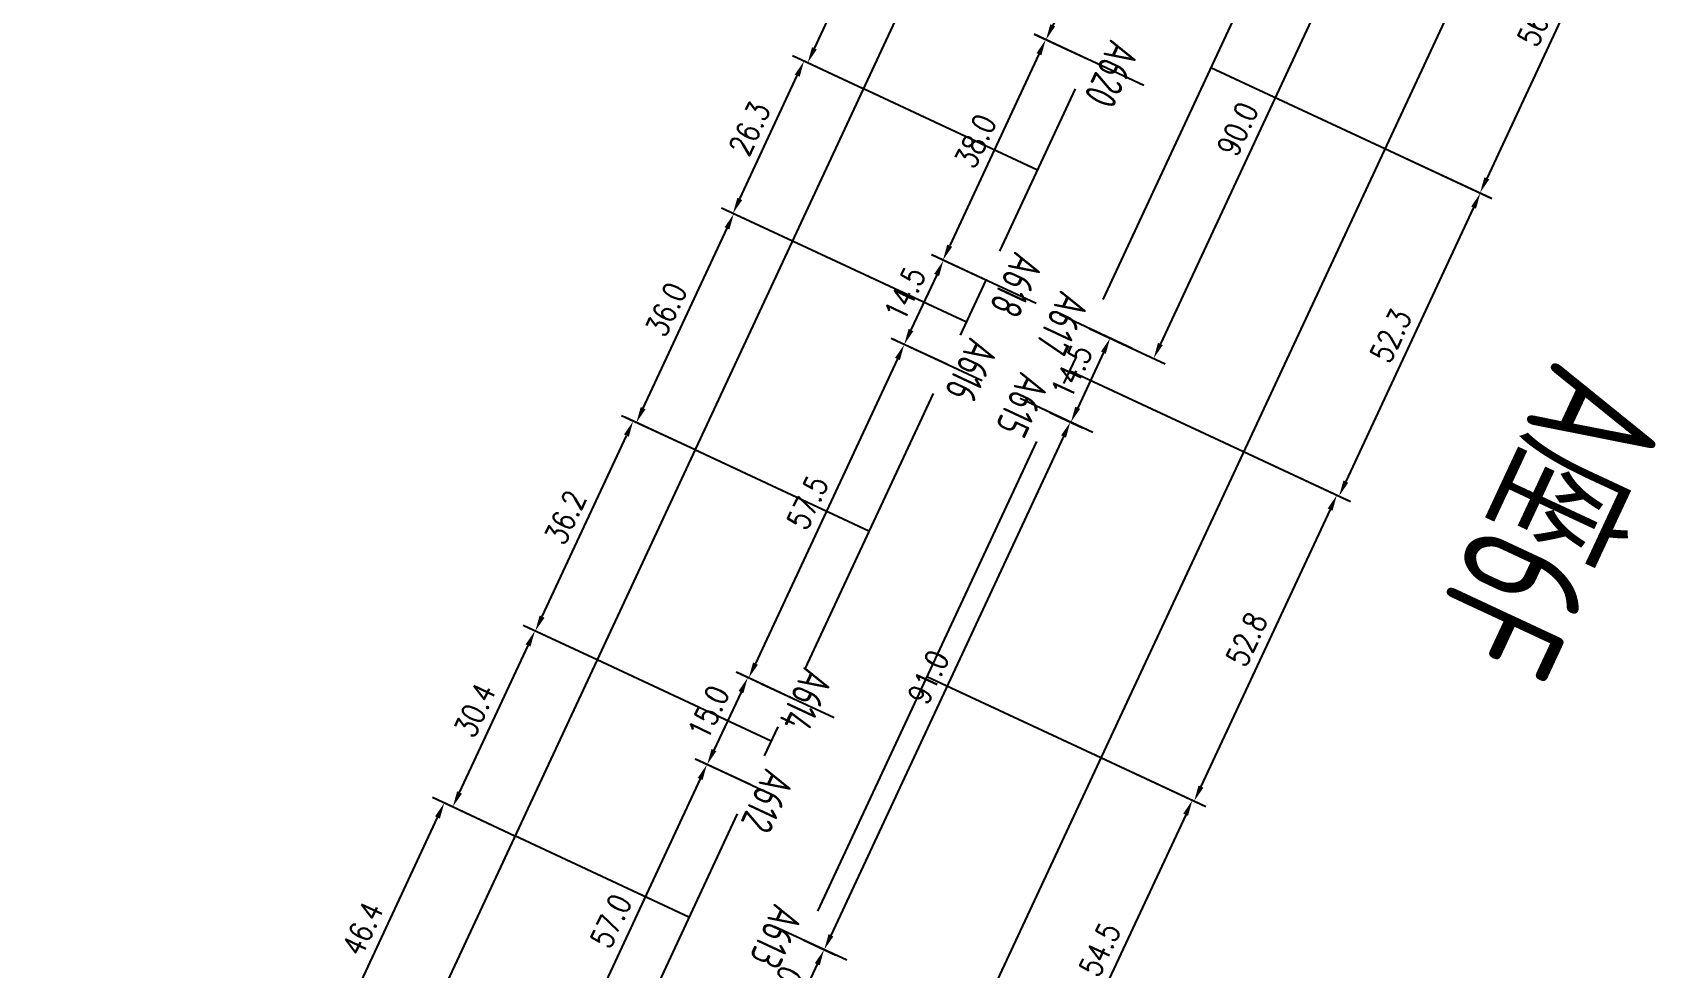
# Model space of a CAD drawing. Header units: millimetres. Extents: x -1254 to 4822, y -4397 to 16.
# Drawn here: x 1094.6 to 1348.3, y -959.2 to -813 of the extents above; entities that cross this region are included whole.
import ezdxf

# ---------------------------------------------------------------- set-up
doc = ezdxf.new("R2010")
doc.units = ezdxf.units.MM
doc.header["$LTSCALE"] = 10
doc.linetypes.add('CENTER', pattern=[2, 1.25, -0.25, 0.25, -0.25])
for name, color, linetype in [('1轮廓实线层', 7, 'Continuous'), ('2细线层', 6, 'Continuous'), ('3中心线层', 1, 'CENTER'), ('6文字层', 5, 'Continuous')]:
    doc.layers.add(name, color=color, linetype=linetype)
doc.styles.add('PC_TEXTSTYLE', font='gbenor.shx', dxfattribs={"width": 0.8, "bigfont": 'hzfs.shx'})
doc.styles.add('TH_GBDIM', font='romans.shx', dxfattribs={"width": 0.8, "bigfont": 'gbcbig.shx'})
doc.dimstyles.new('单位为厘米', dxfattribs={"dimtxt": 3.5, "dimasz": 2.5, "dimexe": 2, "dimexo": 0, "dimgap": 1.5, "dimtad": 1, "dimdec": 1, "dimzin": 0, "dimdsep": 46, "dimtxsty": 'TH_GBDIM', "dimcen": 2.5, "dimclrd": 1, "dimclre": 1, "dimclrt": 5, "dimadec": 0, "dimazin": 0, "dimtfac": 0.714286, "dimtdec": 1, "dimtmove": 0, "dimatfit": 3, "dimfxl": 1, "dimtzin": 0, "dimlwd": -1, "dimlwe": -1, "dimarcsym": 0})

# ---------------------------------------------------------------- blocks, each defined once
blk = doc.blocks.new('*D326')
at = {"layer": '1轮廓实线层', "color": 1, "transparency": 16777216}
for p, q in [((1276.52, -780.99), (1268.02, -777.03)), ((1268.78, -780.14), (1253.98, -811.86)), ((1259.61, -817.24), (1251.11, -813.28))]:
    blk.add_line(p, q, dxfattribs=at)
for points in [[(1268.4, -779.96), (1269.15, -780.31), (1269.83, -777.87)], [(1253.61, -811.68), (1254.36, -812.04), (1252.93, -814.13)]]:
    blk.add_solid(points, dxfattribs=at)
at = {"layer": 'Defpoints', "color": 0, "transparency": 16777216}
for p in [(1276.52, -780.99), (1252.93, -814.13), (1259.61, -817.24)]:
    blk.add_point(p, dxfattribs=at)
at = {"layer": '1轮廓实线层', "color": 5, "transparency": 16777216, "insert": (1258.43, -794.63), "char_height": 3.5, "attachment_point": 5, "rotation": 65, "style": 'TH_GBDIM'}
blk.add_mtext('40.0', dxfattribs=at)
blk = doc.blocks.new('*D327')
at = {"layer": '1轮廓实线层', "color": 1, "transparency": 16777216}
for p, q in [((1259.61, -817.24), (1251.08, -813.26)), ((1251.83, -816.37), (1237.89, -846.28)), ((1243.55, -851.68), (1235.02, -847.7))]:
    blk.add_line(p, q, dxfattribs=at)
for points in [[(1251.46, -816.2), (1252.21, -816.55), (1252.89, -814.11)], [(1237.51, -846.11), (1238.27, -846.46), (1236.83, -848.55)]]:
    blk.add_solid(points, dxfattribs=at)
at = {"layer": 'Defpoints', "color": 0, "transparency": 16777216}
for p in [(1259.61, -817.24), (1236.83, -848.55), (1243.55, -851.68)]:
    blk.add_point(p, dxfattribs=at)
at = {"layer": '1轮廓实线层', "color": 5, "transparency": 16777216, "insert": (1241.92, -829.95), "char_height": 3.5, "attachment_point": 5, "rotation": 65, "style": 'TH_GBDIM'}
blk.add_mtext('38.0', dxfattribs=at)
blk = doc.blocks.new('*D328')
at = {"layer": '1轮廓实线层', "color": 1, "transparency": 16777216}
for p, q in [((1243.55, -851.68), (1235.1, -847.74)), ((1235.86, -850.85), (1231.84, -859.46)), ((1237.43, -864.82), (1228.97, -860.88))]:
    blk.add_line(p, q, dxfattribs=at)
for points in [[(1235.48, -850.68), (1236.23, -851.03), (1236.91, -848.59)], [(1231.46, -859.29), (1232.22, -859.64), (1230.78, -861.73)]]:
    blk.add_solid(points, dxfattribs=at)
at = {"layer": 'Defpoints', "color": 0, "transparency": 16777216}
for p in [(1243.55, -851.68), (1230.78, -861.73), (1237.43, -864.82)]:
    blk.add_point(p, dxfattribs=at)
at = {"layer": '1轮廓实线层', "color": 5, "transparency": 16777216, "insert": (1230.9, -853.78), "char_height": 3.5, "attachment_point": 5, "rotation": 65, "style": 'TH_GBDIM'}
blk.add_mtext('14.5', dxfattribs=at)
blk = doc.blocks.new('*D329')
at = {"layer": '1轮廓实线层', "color": 1, "transparency": 16777216}
for p, q in [((1237.43, -864.82), (1228.97, -860.88)), ((1229.73, -863.99), (1207.54, -911.57)), ((1213.13, -916.94), (1204.67, -912.99))]:
    blk.add_line(p, q, dxfattribs=at)
for points in [[(1229.35, -863.82), (1230.1, -864.17), (1230.78, -861.73)], [(1207.16, -911.4), (1207.92, -911.75), (1206.48, -913.84)]]:
    blk.add_solid(points, dxfattribs=at)
at = {"layer": 'Defpoints', "color": 0, "transparency": 16777216}
for p in [(1237.43, -864.82), (1206.48, -913.84), (1213.13, -916.94)]:
    blk.add_point(p, dxfattribs=at)
at = {"layer": '1轮廓实线层', "color": 5, "transparency": 16777216, "insert": (1215.69, -886.41), "char_height": 3.5, "attachment_point": 5, "rotation": 65, "style": 'TH_GBDIM'}
blk.add_mtext('57.5', dxfattribs=at)
blk = doc.blocks.new('*D330')
at = {"layer": '1轮廓实线层', "color": 1, "transparency": 16777216}
for p, q in [((1213.13, -916.94), (1204.52, -912.92)), ((1205.28, -916.04), (1201.05, -925.1)), ((1206.79, -930.53), (1198.18, -926.52))]:
    blk.add_line(p, q, dxfattribs=at)
for points in [[(1204.9, -915.86), (1205.65, -916.21), (1206.33, -913.77)], [(1200.67, -924.92), (1201.43, -925.27), (1199.99, -927.36)]]:
    blk.add_solid(points, dxfattribs=at)
at = {"layer": 'Defpoints', "color": 0, "transparency": 16777216}
for p in [(1213.13, -916.94), (1199.99, -927.36), (1206.79, -930.53)]:
    blk.add_point(p, dxfattribs=at)
at = {"layer": '1轮廓实线层', "color": 5, "transparency": 16777216, "insert": (1200.22, -919.19), "char_height": 3.5, "attachment_point": 5, "rotation": 65, "style": 'TH_GBDIM'}
blk.add_mtext('15.0', dxfattribs=at)
blk = doc.blocks.new('*D331')
at = {"layer": '1轮廓实线层', "color": 1, "transparency": 16777216}
for p, q in [((1206.79, -930.53), (1198.14, -926.5)), ((1198.9, -929.61), (1176.92, -976.74)), ((1182.7, -982.19), (1174.05, -978.16))]:
    blk.add_line(p, q, dxfattribs=at)
for points in [[(1198.52, -929.44), (1199.27, -929.79), (1199.95, -927.35)], [(1176.54, -976.56), (1177.3, -976.92), (1175.86, -979.01)]]:
    blk.add_solid(points, dxfattribs=at)
at = {"layer": 'Defpoints', "color": 0, "transparency": 16777216}
for p in [(1206.79, -930.53), (1175.86, -979.01), (1182.7, -982.19)]:
    blk.add_point(p, dxfattribs=at)
at = {"layer": '1轮廓实线层', "color": 5, "transparency": 16777216, "insert": (1184.96, -951.8), "char_height": 3.5, "attachment_point": 5, "rotation": 65, "style": 'TH_GBDIM'}
blk.add_mtext('57.0', dxfattribs=at)
blk = doc.blocks.new('*D335')
at = {"layer": '1轮廓实线层', "color": 1, "transparency": 16777216}
for p, q in [((1297.72, -777.64), (1309.6, -783.18)), ((1306.73, -784.6), (1270.81, -861.63)), ((1259.69, -859.21), (1271.57, -864.75))]:
    blk.add_line(p, q, dxfattribs=at)
for points in [[(1306.36, -784.42), (1307.11, -784.77), (1307.79, -782.33)], [(1270.43, -861.46), (1271.19, -861.81), (1269.76, -863.9)]]:
    blk.add_solid(points, dxfattribs=at)
at = {"layer": 'Defpoints', "color": 0, "transparency": 16777216}
for p in [(1297.72, -777.64), (1259.69, -859.21), (1269.76, -863.9)]:
    blk.add_point(p, dxfattribs=at)
at = {"layer": '1轮廓实线层', "color": 5, "transparency": 16777216, "insert": (1282.89, -828.05), "char_height": 3.5, "attachment_point": 5, "rotation": 65, "style": 'TH_GBDIM'}
blk.add_mtext('90.0', dxfattribs=at)
blk = doc.blocks.new('*D337')
at = {"layer": '1轮廓实线层', "color": 1, "transparency": 16777216}
for p, q in [((1259.69, -859.21), (1264.77, -861.58)), ((1261.9, -863), (1257.89, -871.61)), ((1253.56, -872.35), (1258.65, -874.72))]:
    blk.add_line(p, q, dxfattribs=at)
for points in [[(1261.53, -862.82), (1262.28, -863.17), (1262.96, -860.73)], [(1257.51, -871.43), (1258.27, -871.78), (1256.83, -873.87)]]:
    blk.add_solid(points, dxfattribs=at)
at = {"layer": 'Defpoints', "color": 0, "transparency": 16777216}
for p in [(1259.69, -859.21), (1253.56, -872.35), (1256.83, -873.87)]:
    blk.add_point(p, dxfattribs=at)
at = {"layer": '1轮廓实线层', "color": 5, "transparency": 16777216, "insert": (1256.95, -865.93), "char_height": 3.5, "attachment_point": 5, "rotation": 65, "style": 'TH_GBDIM'}
blk.add_mtext('14.5', dxfattribs=at)
blk = doc.blocks.new('*D338')
at = {"layer": '1轮廓实线层', "color": 1, "transparency": 16777216}
for p, q in [((1253.56, -872.35), (1258.55, -874.67)), ((1255.68, -876.09), (1219.33, -954.04)), ((1215.1, -954.82), (1220.09, -957.15))]:
    blk.add_line(p, q, dxfattribs=at)
for points in [[(1255.3, -875.92), (1256.06, -876.27), (1256.74, -873.83)], [(1218.96, -953.86), (1219.71, -954.21), (1218.28, -956.3)]]:
    blk.add_solid(points, dxfattribs=at)
at = {"layer": 'Defpoints', "color": 0, "transparency": 16777216}
for p in [(1253.56, -872.35), (1215.1, -954.82), (1218.28, -956.3)]:
    blk.add_point(p, dxfattribs=at)
at = {"layer": '1轮廓实线层', "color": 5, "transparency": 16777216, "insert": (1234.56, -913.69), "char_height": 3.5, "attachment_point": 5, "rotation": 65, "style": 'TH_GBDIM'}
blk.add_mtext('91.0', dxfattribs=at)
blk = doc.blocks.new('*D339')
at = {"layer": '1轮廓实线层', "color": 1, "transparency": 16777216}
for p, q in [((1215.1, -954.82), (1220.07, -957.14)), ((1217.2, -958.56), (1211.7, -970.34)), ((1207.49, -971.13), (1212.46, -973.45))]:
    blk.add_line(p, q, dxfattribs=at)
for points in [[(1216.82, -958.38), (1217.58, -958.73), (1218.25, -956.29)], [(1211.33, -970.16), (1212.08, -970.52), (1210.65, -972.61)]]:
    blk.add_solid(points, dxfattribs=at)
at = {"layer": 'Defpoints', "color": 0, "transparency": 16777216}
for p in [(1215.1, -954.82), (1207.49, -971.13), (1210.65, -972.61)]:
    blk.add_point(p, dxfattribs=at)
at = {"layer": '1轮廓实线层', "color": 5, "transparency": 16777216, "insert": (1211.5, -963.07), "char_height": 3.5, "attachment_point": 5, "rotation": 65, "style": 'TH_GBDIM'}
blk.add_mtext('18.0', dxfattribs=at)
blk = doc.blocks.new('*D556')
at = {"color": 1, "transparency": 16777216}
for p, q in [((1169.96, -938.52), (1157.09, -932.52)), ((1140.35, -973.15), (1157.85, -935.63)), ((1150.35, -980.57), (1137.48, -974.57))]:
    blk.add_line(p, q, dxfattribs=at)
for points in [[(1157.47, -935.45), (1158.23, -935.8), (1158.91, -933.36)], [(1139.98, -972.97), (1140.73, -973.33), (1139.3, -975.41)]]:
    blk.add_solid(points, dxfattribs=at)
at = {"layer": 'Defpoints', "color": 0, "transparency": 16777216}
for p in [(1158.91, -933.36), (1169.96, -938.52), (1150.35, -980.57)]:
    blk.add_point(p, dxfattribs=at)
at = {"color": 5, "transparency": 16777216, "insert": (1146.16, -953.01), "char_height": 3.5, "attachment_point": 5, "rotation": 65, "style": 'TH_GBDIM'}
blk.add_mtext('46.4', dxfattribs=at)
blk = doc.blocks.new('*D557')
at = {"color": 1, "transparency": 16777216}
for p, q in [((1182.79, -911.01), (1171.25, -905.63)), ((1161.3, -931.72), (1172.01, -908.74)), ((1169.96, -938.52), (1158.43, -933.14))]:
    blk.add_line(p, q, dxfattribs=at)
for points in [[(1171.63, -908.57), (1172.39, -908.92), (1173.07, -906.48)], [(1160.92, -931.54), (1161.67, -931.89), (1160.24, -933.98)]]:
    blk.add_solid(points, dxfattribs=at)
at = {"layer": 'Defpoints', "color": 0, "transparency": 16777216}
for p in [(1173.07, -906.48), (1182.79, -911.01), (1169.96, -938.52)]:
    blk.add_point(p, dxfattribs=at)
at = {"color": 5, "transparency": 16777216, "insert": (1163.71, -918.86), "char_height": 3.5, "attachment_point": 5, "rotation": 65, "style": 'TH_GBDIM'}
blk.add_mtext('30.4', dxfattribs=at)
blk = doc.blocks.new('*D558')
at = {"color": 1, "transparency": 16777216}
for p, q in [((1198.09, -878.2), (1186.62, -872.86)), ((1174.19, -904.24), (1187.38, -875.97)), ((1182.79, -911.01), (1171.32, -905.66))]:
    blk.add_line(p, q, dxfattribs=at)
for points in [[(1187, -875.79), (1187.75, -876.14), (1188.43, -873.7)], [(1173.81, -904.07), (1174.57, -904.42), (1173.13, -906.51)]]:
    blk.add_solid(points, dxfattribs=at)
at = {"layer": 'Defpoints', "color": 0, "transparency": 16777216}
for p in [(1188.43, -873.7), (1198.09, -878.2), (1182.79, -911.01)]:
    blk.add_point(p, dxfattribs=at)
at = {"color": 5, "transparency": 16777216, "insert": (1177.84, -888.73), "char_height": 3.5, "attachment_point": 5, "rotation": 65, "style": 'TH_GBDIM'}
blk.add_mtext('36.2', dxfattribs=at)
blk = doc.blocks.new('*D559')
at = {"color": 1, "transparency": 16777216}
for p, q in [((1213.3, -845.57), (1202.34, -840.46)), ((1189.99, -871.67), (1203.09, -843.57)), ((1198.09, -878.2), (1187.12, -873.09))]:
    blk.add_line(p, q, dxfattribs=at)
for points in [[(1202.71, -843.4), (1203.47, -843.75), (1204.15, -841.31)], [(1189.61, -871.49), (1190.37, -871.84), (1188.93, -873.93)]]:
    blk.add_solid(points, dxfattribs=at)
at = {"layer": 'Defpoints', "color": 0, "transparency": 16777216}
for p in [(1204.15, -841.31), (1213.3, -845.57), (1198.09, -878.2)]:
    blk.add_point(p, dxfattribs=at)
at = {"color": 5, "transparency": 16777216, "insert": (1193.6, -856.25), "char_height": 3.5, "attachment_point": 5, "rotation": 65, "style": 'TH_GBDIM'}
blk.add_mtext('36.0', dxfattribs=at)
blk = doc.blocks.new('*D560')
at = {"color": 1, "transparency": 16777216}
for p, q in [((1224.39, -821.78), (1213.3, -816.61)), ((1205.08, -838.98), (1214.06, -819.72)), ((1213.3, -845.57), (1202.21, -840.4))]:
    blk.add_line(p, q, dxfattribs=at)
for points in [[(1213.68, -819.55), (1214.44, -819.9), (1215.12, -817.46)], [(1204.7, -838.81), (1205.46, -839.16), (1204.02, -841.25)]]:
    blk.add_solid(points, dxfattribs=at)
at = {"layer": 'Defpoints', "color": 0, "transparency": 16777216}
for p in [(1215.12, -817.46), (1224.39, -821.78), (1213.3, -845.57)]:
    blk.add_point(p, dxfattribs=at)
at = {"color": 5, "transparency": 16777216, "insert": (1206.62, -827.98), "char_height": 3.5, "attachment_point": 5, "rotation": 65, "style": 'TH_GBDIM'}
blk.add_mtext('26.3', dxfattribs=at)
blk = doc.blocks.new('*D561')
at = {"color": 1, "transparency": 16777216}
for p, q in [((1249.33, -768.31), (1238.81, -763.41)), ((1216.75, -815.46), (1239.57, -766.52)), ((1224.39, -821.78), (1213.88, -816.88))]:
    blk.add_line(p, q, dxfattribs=at)
for points in [[(1239.19, -766.34), (1239.94, -766.69), (1240.62, -764.25)], [(1216.37, -815.28), (1217.12, -815.63), (1215.69, -817.72)]]:
    blk.add_solid(points, dxfattribs=at)
at = {"layer": 'Defpoints', "color": 0, "transparency": 16777216}
for p in [(1240.62, -764.25), (1249.33, -768.31), (1224.39, -821.78)]:
    blk.add_point(p, dxfattribs=at)
at = {"color": 5, "transparency": 16777216, "insert": (1225.21, -789.62), "char_height": 3.5, "attachment_point": 5, "rotation": 65, "style": 'TH_GBDIM'}
blk.add_mtext('59.0', dxfattribs=at)
blk = doc.blocks.new('*D576')
at = {"color": 1, "transparency": 16777216}
for p, q in [((1329.9, -779.62), (1346.57, -787.4)), ((1343.71, -788.82), (1321.81, -835.77)), ((1305.89, -831.1), (1322.57, -838.88))]:
    blk.add_line(p, q, dxfattribs=at)
for points in [[(1343.33, -788.64), (1344.08, -788.99), (1344.76, -786.55)], [(1321.44, -835.59), (1322.19, -835.94), (1320.76, -838.03)]]:
    blk.add_solid(points, dxfattribs=at)
at = {"layer": 'Defpoints', "color": 0, "transparency": 16777216}
for p in [(1329.9, -779.62), (1305.89, -831.1), (1320.76, -838.03)]:
    blk.add_point(p, dxfattribs=at)
at = {"color": 5, "transparency": 16777216, "insert": (1329.81, -810.92), "char_height": 3.5, "attachment_point": 5, "rotation": 65, "style": 'TH_GBDIM'}
blk.add_mtext('56.8', dxfattribs=at)
blk = doc.blocks.new('*D577')
at = {"color": 1, "transparency": 16777216}
for p, q in [((1305.89, -831.1), (1322.62, -838.9)), ((1319.75, -840.32), (1299.79, -883.14)), ((1283.81, -878.45), (1300.54, -886.26))]:
    blk.add_line(p, q, dxfattribs=at)
for points in [[(1319.38, -840.15), (1320.13, -840.5), (1320.81, -838.06)], [(1299.41, -882.97), (1300.16, -883.32), (1298.73, -885.41)]]:
    blk.add_solid(points, dxfattribs=at)
at = {"layer": 'Defpoints', "color": 0, "transparency": 16777216}
for p in [(1305.89, -831.1), (1283.81, -878.45), (1298.73, -885.41)]:
    blk.add_point(p, dxfattribs=at)
at = {"color": 5, "transparency": 16777216, "insert": (1306.82, -860.36), "char_height": 3.5, "attachment_point": 5, "rotation": 65, "style": 'TH_GBDIM'}
blk.add_mtext('52.3', dxfattribs=at)
blk = doc.blocks.new('*D578')
at = {"color": 1, "transparency": 16777216}
for p, q in [((1283.81, -878.45), (1300.2, -886.1)), ((1297.33, -887.52), (1277.15, -930.79)), ((1261.52, -926.26), (1277.91, -933.9))]:
    blk.add_line(p, q, dxfattribs=at)
for points in [[(1296.95, -887.34), (1297.71, -887.69), (1298.39, -885.25)], [(1276.77, -930.62), (1277.53, -930.97), (1276.09, -933.06)]]:
    blk.add_solid(points, dxfattribs=at)
at = {"layer": 'Defpoints', "color": 0, "transparency": 16777216}
for p in [(1283.81, -878.45), (1261.52, -926.26), (1276.09, -933.06)]:
    blk.add_point(p, dxfattribs=at)
at = {"color": 5, "transparency": 16777216, "insert": (1284.29, -907.78), "char_height": 3.5, "attachment_point": 5, "rotation": 65, "style": 'TH_GBDIM'}
blk.add_mtext('52.8', dxfattribs=at)
blk = doc.blocks.new('*D579')
at = {"color": 1, "transparency": 16777216}
for p, q in [((1261.52, -926.26), (1277.62, -933.77)), ((1274.76, -935.19), (1253.84, -980.06)), ((1238.49, -975.66), (1254.59, -983.17))]:
    blk.add_line(p, q, dxfattribs=at)
for points in [[(1274.38, -935.02), (1275.13, -935.37), (1275.81, -932.93)], [(1253.46, -979.88), (1254.21, -980.23), (1252.78, -982.32)]]:
    blk.add_solid(points, dxfattribs=at)
at = {"layer": 'Defpoints', "color": 0, "transparency": 16777216}
for p in [(1261.52, -926.26), (1238.49, -975.66), (1252.78, -982.32)]:
    blk.add_point(p, dxfattribs=at)
at = {"color": 5, "transparency": 16777216, "insert": (1261.35, -956.25), "char_height": 3.5, "attachment_point": 5, "rotation": 65, "style": 'TH_GBDIM'}
blk.add_mtext('54.5', dxfattribs=at)

msp = doc.modelspace()

# ---------------------------------------------------------------- linework, layer by layer
at = {"layer": '1轮廓实线层'}
for p, q in [((1249.329, -768.312), (1094.566, -1100.202)), ((1329.898, -779.622), (1141.15, -1184.393)), ((1295.609, -782.169), (1261.8, -854.674)), ((1251.584, -834.463), (1224.395, -821.784)), ((1257.501, -821.775), (1245.667, -847.151)), ((1240.49, -858.254), (1213.301, -845.575)), ((1243.554, -851.683), (1239.539, -860.293)), ((1257.573, -863.737), (1255.672, -867.815)), ((1256.622, -865.776), (1283.812, -878.455)), ((1235.313, -869.356), (1215.239, -912.405)), ((1251.445, -876.878), (1217.213, -950.289)), ((1225.276, -890.881), (1198.087, -878.202)), ((1209.978, -923.688), (1182.788, -911.009)), ((1211.013, -921.469), (1208.899, -926)), ((1204.673, -935.063), (1184.81, -977.66)), ((1197.151, -951.195), (1169.961, -938.517))]:
    msp.add_line(p, q, dxfattribs=at)
at = {"layer": '2细线层'}
for p, q in [((1278.704, -818.422), (1305.893, -831.1)), ((1234.329, -913.584), (1261.519, -926.262))]:
    msp.add_line(p, q, dxfattribs=at)
at = {"layer": '3中心线层'}
for p, q in [((1268.202, -821.248), (1251.025, -813.238)), ((1251.402, -855.342), (1235.706, -848.023)), ((1266.38, -862.327), (1252.993, -856.084)), ((1242.963, -867.406), (1228.767, -860.787)), ((1260.252, -875.468), (1246.865, -869.226)), ((1219.819, -920.058), (1206.432, -913.816)), ((1210.31, -932.175), (1200.093, -927.41)), ((1221.794, -957.942), (1208.407, -951.7))]:
    msp.add_line(p, q, dxfattribs=at)

# ---------------------------------------------------------------- texts
at = {"layer": '6文字层', "attachment_point": 1, "rotation": 245, "style": 'PC_TEXTSTYLE'}
for s, width, insert, char_height in [('A620', 17.95718, (1267.597, -815.935), 5), ('A618', 17.95718, (1252.647, -849.083), 5), ('A617', 17.95718, (1259.806, -855.162), 5), ('A616', 17.95718, (1245.6, -862.471), 5), ('A座6F', 114.92417, (1350.731, -871.992), 20), ('A615', 17.95718, (1253.569, -867.865), 5), ('A614', 17.95718, (1219.749, -913.972), 5), ('A612', 17.95718, (1213.695, -929.806), 5), ('A613', 17.95718, (1215.067, -950.956), 5)]:
    msp.add_mtext_dynamic_manual_height_columns(s, width=width, gutter_width=25, heights=[0], dxfattribs=dict(at, insert=insert, char_height=char_height))

# ---------------------------------------------------------------- dimensions: what is measured, and where the dimension line sits
for p1, p2, distance, picture, middle in [((1224.395, -821.784), (1249.329, -768.312), 9.606, '*D561', (1225.21, -789.615)), ((1329.898, -779.622), (1305.893, -831.1), 16.4, '*D576', (1329.814, -810.918)), ((1213.300933, -845.574986), (1224.394662, -821.784407), 10.237239, '*D560', (1206.624208, -827.979743)), ((1305.893, -831.1), (1283.812, -878.455), 16.459, '*D577', (1306.824, -860.36)), ((1198.087, -878.202), (1213.301, -845.575), 10.098, '*D559', (1193.596, -856.247)), ((1182.788, -911.009), (1198.087, -878.202), 10.652, '*D558', (1177.838, -888.73)), ((1283.812, -878.455), (1261.519, -926.262), 16.082, '*D578', (1284.295, -907.781)), ((1169.961, -938.517), (1182.788, -911.009), 10.728, '*D557', (1163.707, -918.856)), ((1261.519, -926.262), (1238.486, -975.656), 15.771, '*D579', (1261.35, -956.251)), ((1150.352, -980.57), (1169.961, -938.517), 12.197, '*D556', (1146.157, -953.015))]:
    dim = msp.add_aligned_dim(p1=p1, p2=p2, distance=distance, dimstyle='单位为厘米')
    dim.commit()
    dim.dimension.update_dxf_attribs({"geometry": picture, "text_midpoint": middle})
at = {"layer": '1轮廓实线层'}
for p1, p2, distance, picture, middle in [((1276.518, -780.991), (1259.614, -817.243), -7.378, '*D326', (1258.434, -794.625)), ((1259.614, -817.243), (1243.554, -851.683), -7.417, '*D327', (1241.916, -829.955)), ((1243.554, -851.683), (1237.426, -864.824), -7.328, '*D328', (1230.903, -853.783)), ((1259.686, -859.205), (1253.558, -872.347), 3.613, '*D337', (1256.951, -865.93)), ((1237.426, -864.824), (1213.126, -916.937), -7.331, '*D329', (1215.686, -886.409)), ((1253.558, -872.347), (1215.1, -954.821), 3.506, '*D338', (1234.562, -913.692)), ((1213.126, -916.937), (1206.786, -930.532), -7.494, '*D330', (1200.218, -919.194)), ((1206.786, -930.532), (1182.697, -982.191), -7.539, '*D331', (1184.964, -951.802)), ((1215.1, -954.821), (1207.493, -971.134), 3.48, '*D339', (1211.505, -963.075))]:
    dim = msp.add_aligned_dim(p1=p1, p2=p2, distance=distance, dimstyle='单位为厘米', dxfattribs=at)
    dim.commit()
    dim.dimension.update_dxf_attribs({"geometry": picture, "text_midpoint": middle})
dim = msp.add_linear_dim(base=(1269.755, -863.901), p1=(1297.722, -777.638), p2=(1259.686, -859.205), angle=245, dimstyle='单位为厘米', dxfattribs=at)
dim.commit()
dim.dimension.update_dxf_attribs({"geometry": '*D335', "text_midpoint": (1285.833, -829.423), "dimtype": 161})

doc.saveas('drawing.dxf')
